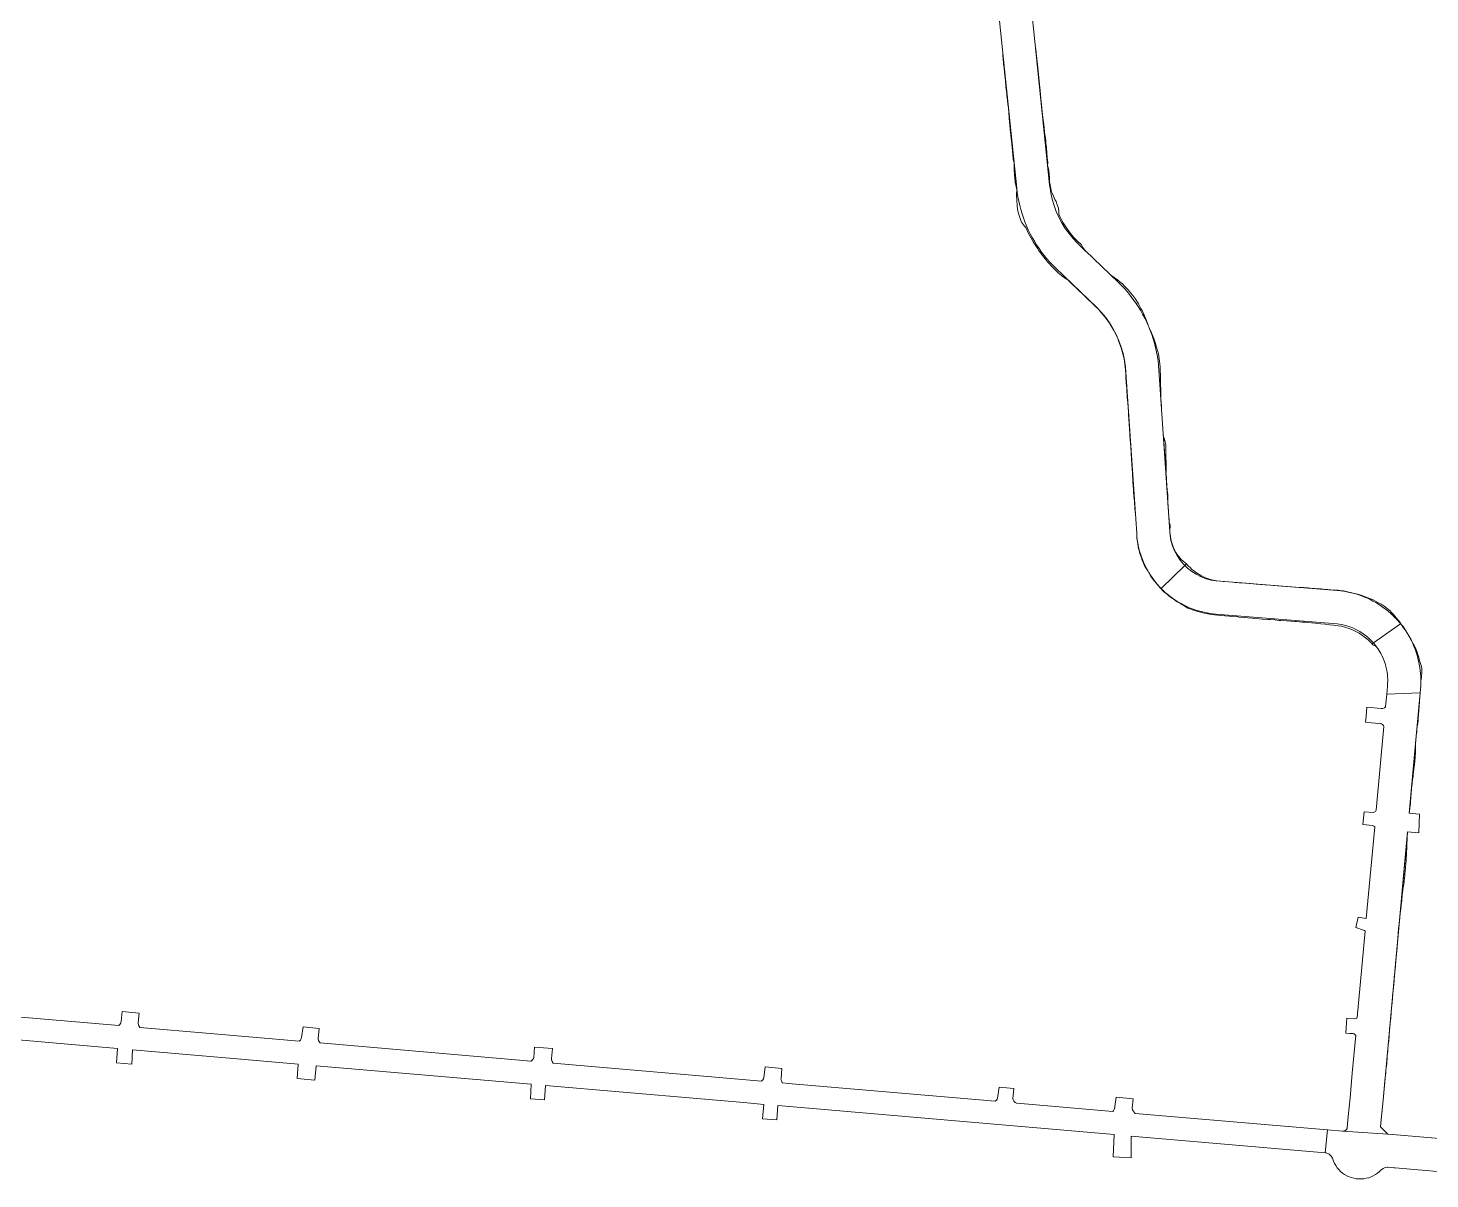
# Model space of a CAD drawing. Header units: inches. Extents: x 704148 to 723432, y 7075344 to 7101810.
# Drawn here: x 709083 to 710059, y 7085213 to 7086014 of the extents above; entities that cross this region are included whole.
import ezdxf

# ---------------------------------------------------------------- set-up
doc = ezdxf.new("R2010")
doc.units = ezdxf.units.IN
doc.header["$MEASUREMENT"] = 0
doc.layers.add('gisdb.gisadmin', color=7, linetype='Continuous', lineweight=9, true_color=0xccf5fc)

msp = doc.modelspace()

# ---------------------------------------------------------------- linework, layer by layer
at = {"layer": 'gisdb.gisadmin'}
for points in [[(709779.5691, 7086043.4995), (709793.8829, 7085904.9644), (709794.1504, 7085902.7402), (709794.6632, 7085899.4187), (709795.6419, 7085895.0452), (709796.9112, 7085890.7471), (709798.4652, 7085886.5435), (709800.297, 7085882.4534), (709802.3985, 7085878.495), (709804.7602, 7085874.6862), (709807.3715, 7085871.0439), (709810.2207, 7085867.5846), (709813.0387, 7085864.5956), (709841.4906, 7085837.3026), (709843.7135, 7085835.0973), (709845.861, 7085832.8184), (709847.9307, 7085830.4687), (709849.9201, 7085828.0506), (709851.8272, 7085825.567), (709853.6496, 7085823.0207), (709855.3853, 7085820.4145), (709857.0325, 7085817.7515), (709858.5891, 7085815.0345), (709860.0535, 7085812.2668), (709861.424, 7085809.4513), (709862.6383, 7085806.7279), (709862.8137, 7085806.3094), (709863.8772, 7085803.6902), (709864.9572, 7085800.751), (709865.9376, 7085797.7772), (709866.8175, 7085794.7721), (709867.5959, 7085791.7391), (709868.2718, 7085788.6816), (709868.8445, 7085785.6031), (709869.3134, 7085782.5072), (709869.6778, 7085779.3972), (709869.9375, 7085776.2767), (709877.4097, 7085663.5896), (709877.6178, 7085661.0927), (709878.3092, 7085657.3978), (709879.3724, 7085653.7923), (709880.7966, 7085650.3135), (709882.5669, 7085646.9975), (709884.665, 7085643.8785), (709887.0692, 7085640.9889), (709887.9587, 7085640.1176), (709871.5026, 7085624.0521), (709870.1913, 7085625.4268), (709868.8391, 7085626.9441), (709867.5392, 7085628.5065), (709866.293, 7085630.1121), (709865.102, 7085631.7591), (709863.9676, 7085633.4454), (709862.891, 7085635.1694), (709861.8736, 7085636.9288), (709860.9164, 7085638.7217), (709860.0206, 7085640.5461), (709859.1872, 7085642.3999), (709858.4172, 7085644.2808), (709857.7114, 7085646.1868), (709857.0707, 7085648.1156), (709856.4958, 7085650.065), (709855.9874, 7085652.0329), (709855.546, 7085654.0168), (709855.1722, 7085656.0146), (709854.8664, 7085658.0239), (709854.6289, 7085660.0424), (709854.46, 7085662.0675), (709854.4601, 7085662.0679), (709854.4452, 7085662.292), (709846.9879, 7085774.7549), (709846.6946, 7085778.28), (709845.9883, 7085782.9435), (709844.9702, 7085787.5491), (709843.6447, 7085792.0758), (709842.018, 7085796.5032), (709840.0974, 7085800.8112), (709837.8915, 7085804.9804), (709835.4103, 7085808.9918), (709832.6652, 7085812.8274), (709829.6684, 7085816.4698), (709828.6116, 7085817.5913), (709828.4254, 7085817.7997), (709828.2279, 7085817.9985), (709826.7033, 7085819.6163), (709798.1948, 7085846.9635), (709796.0575, 7085849.0835), (709793.9925, 7085851.2739), (709792.0019, 7085853.5322), (709790.0881, 7085855.8559), (709788.2531, 7085858.2423), (709786.4991, 7085860.6889), (709784.828, 7085863.1928), (709783.2416, 7085865.7512), (709781.7418, 7085868.3613), (709780.3302, 7085871.0202), (709779.0084, 7085873.7248), (709777.778, 7085876.4722), (709776.6402, 7085879.2593), (709775.5963, 7085882.0828), (709774.6476, 7085884.9398), (709773.795, 7085887.8269), (709773.0396, 7085890.7409), (709772.3822, 7085893.6786), (709771.8235, 7085896.6366), (709771.3641, 7085899.6117), (709771.0047, 7085902.6005), (709756.3952, 7086043.9978)], [(709017.9031, 7085330.9717), (709146.1168, 7085319.9023), (709146.8683, 7085320.6273), (709147.5317, 7085321.8479), (709147.7125, 7085322.6599), (709148.5357, 7085329.7885), (709160.4613, 7085328.6449), (709159.6832, 7085321.8545), (709159.6585, 7085321.2948), (709160.0494, 7085319.6716), (709160.7632, 7085318.6378), (709209.8414, 7085314.4006), (709239.4159, 7085311.8473), (709271.7845, 7085309.0527), (709272.5766, 7085309.8297), (709273.3707, 7085311.7346), (709274.3458, 7085318.9649), (709285.5999, 7085317.8471), (709284.854, 7085310.7598), (709285.0226, 7085309.5532), (709285.7521, 7085308.29), (709286.2976, 7085307.7997), (709432.9795, 7085295.1358), (709433.0864, 7085295.1904), (709434.1083, 7085296.0131), (709434.6707, 7085296.9299), (709434.8536, 7085297.5005), (709435.5399, 7085304.9552), (709447.8515, 7085303.8783), (709447.2151, 7085296.9394), (709447.2418, 7085295.9862), (709447.6048, 7085294.8172), (709448.3044, 7085293.8127), (709593.4133, 7085281.2847), (709594.2084, 7085282.0656), (709594.7038, 7085282.9065), (709594.9251, 7085283.5684), (709595.948, 7085291.1921), (709595.9459, 7085291.2477), (709607.4937, 7085290.1233), (709606.9469, 7085283.0933), (709606.9426, 7085282.5341), (709606.9906, 7085282.1172), (709607.2697, 7085281.1809), (709607.8549, 7085280.2309), (709608.0408, 7085280.0218), (709611.8963, 7085279.6889), (709756.0752, 7085267.2412), (709756.8611, 7085268.01), (709757.2962, 7085268.7117), (709757.578, 7085269.4878), (709758.6931, 7085277.1635), (709768.9792, 7085276.1668), (709768.3716, 7085268.9258), (709768.4754, 7085268.1495), (709768.9175, 7085267.2061), (709769.8767, 7085266.3307), (709770.8565, 7085265.9762), (709770.9079, 7085265.9606), (709771.1135, 7085265.9428), (709837.8976, 7085260.177), (709838.4017, 7085260.5915), (709839.0551, 7085261.9817), (709840.0958, 7085270.1271), (709852.0356, 7085268.9225), (709851.3515, 7085262.3722), (709851.5746, 7085261.2188), (709851.8866, 7085260.4992), (709852.5762, 7085259.5481), (709852.8583, 7085259.2751), (709853.4454, 7085258.8346), (709987.245, 7085247.2974), (709985.5875, 7085231.3666), (709934.3658, 7085235.7888), (709904.5983, 7085238.3588), (709850.6868, 7085243.0133), (709850.5532, 7085227.8831), (709838.1375, 7085228.4809), (709838.8013, 7085244.0394), (709604.7569, 7085264.2458), (709603.9308, 7085254.2867), (709593.991, 7085255.1077), (709594.1174, 7085255.1317), (709594.9998, 7085265.0882), (709581.0854, 7085266.2895), (709551.1552, 7085268.8735), (709443.1429, 7085278.1366), (709442.4438, 7085268.2531), (709432.5877, 7085269.0315), (709433.1762, 7085279.0593), (709283.4351, 7085291.9873), (709282.5513, 7085281.9989), (709270.2971, 7085283.0651), (709271.0629, 7085293.0555), (709233.9862, 7085296.2565), (709155.7778, 7085303.0087), (709155.1776, 7085293.0753), (709144.5562, 7085293.9449), (709145.324, 7085303.9494), (708996.6044, 7085316.8476)], [(710109.1179, 7085214.4688), (710034.2304, 7085220.858), (710033.3735, 7085220.9311), (710029.2476, 7085221.2831), (710028.668, 7085221.2757), (710027.5218, 7085221.1101), (710026.9638, 7085220.953), (710026.4217, 7085220.7478), (710025.8995, 7085220.4962), (710024.9307, 7085219.8616), (710024.3894, 7085219.3855), (710023.3653, 7085218.3814), (710022.0263, 7085217.2626), (710020.595, 7085216.2649), (710019.0822, 7085215.3957), (710017.4993, 7085214.6616), (710015.8585, 7085214.0683), (710014.1723, 7085213.6202), (710012.4534, 7085213.3209), (710010.7149, 7085213.1724), (710008.9701, 7085213.1761), (710007.2323, 7085213.3318), (710005.5147, 7085213.6384), (710003.8303, 7085214.0935), (710002.192, 7085214.6937), (710000.6123, 7085215.4343), (709999.1031, 7085216.3099), (709997.6759, 7085217.3137), (709996.3417, 7085218.438), (709995.1106, 7085219.6743), (709993.9918, 7085221.0132), (709992.9941, 7085222.4445), (709992.1249, 7085223.9574), (709991.3908, 7085225.5402), (709990.6195, 7085227.6733), (709989.8392, 7085229.0314), (709989.1342, 7085229.804), (709988.3058, 7085230.4424), (709987.3791, 7085230.9272), (709986.3823, 7085231.2438), (709985.5875, 7085231.3666), (709987.245, 7085247.2974), (709997.7535, 7085246.3757), (709997.962, 7085246.365), (710029.1894, 7085244.3716), (710035.3286, 7085243.8478), (710111.0731, 7085237.3856)]]:
    msp.add_lwpolyline(points, dxfattribs=at)
for points in [[(709798.1948, 7085846.9635), (709826.7033, 7085819.6163), (709828.2279, 7085817.9985), (709825.5544, 7085820.6897), (709823.8511, 7085822.3084), (709820.2254, 7085825.7514), (709817.3236, 7085828.5046), (709813.6949, 7085831.9446), (709809.3391, 7085836.0711), (709806.4962, 7085838.8857), (709805.6513, 7085839.4495), (709802.3646, 7085841.8015), (709800.7235, 7085842.9797), (709799.9712, 7085843.64), (709797.409, 7085846.1444), (709796.2644, 7085847.2806), (709792.3923, 7085851.4454), (709790.9182, 7085853.1771), (709789.4881, 7085854.9447), (709788.103, 7085856.7472), (709786.1482, 7085859.5396), (709785.5894, 7085860.5333), (709782.4477, 7085865.2582), (709781.8797, 7085866.2412), (709779.2269, 7085871.2573), (709778.2547, 7085873.3078), (709777.2905, 7085875.3623), (709776.4827, 7085876.2524), (709775.7774, 7085877.1952), (709774.2491, 7085879.0601), (709773.8549, 7085880.1431), (709773.1074, 7085882.3231), (709771.7841, 7085886.7364), (709771.3419, 7085890.1836), (709771.2225, 7085891.332), (709771.0255, 7085893.627), (709770.9478, 7085894.7732), (709770.8336, 7085897.0622), (709770.7971, 7085898.2048), (709770.7935, 7085899.3485), (709770.9824, 7085900.5127), (709771.0643, 7085901.6563), (709770.7728, 7085902.7365), (709770.2736, 7085904.6956), (709770.0688, 7085905.6798), (709769.9598, 7085906.6738), (709769.8508, 7085907.6679), (709769.6328, 7085909.656), (709769.4148, 7085911.6441), (709769.3505, 7085912.6428), (709769.2604, 7085914.6441), (709769.2444, 7085915.6478), (709769.2044, 7085917.6543), (709769.1647, 7085919.6609), (709769.0939, 7085920.6589), (709768.7992, 7085921.6338), (709768.5098, 7085922.6092), (709768.4148, 7085923.6047), (709768.2245, 7085925.5957), (709767.9379, 7085928.582), (709767.457, 7085933.559), (709767.0695, 7085937.5402), (709766.8748, 7085939.5307), (709766.4612, 7085943.5093), (709766.317, 7085944.4997), (709766.1017, 7085946.4881), (709765.6937, 7085951.4726), (709765.3853, 7085955.462), (709765.1752, 7085958.4563), (709764.8709, 7085961.4408), (709764.6263, 7085963.4262), (709764.1153, 7085967.3947), (709763.9822, 7085968.3863), (709763.4703, 7085973.36), (709763.0592, 7085977.3388), (709762.4425, 7085983.307), (709762.1342, 7085986.2911), (709761.8259, 7085989.2753), (709761.7231, 7085990.27), (709761.5175, 7085992.2594), (709761.4011, 7085995.2633), (709761.3134, 7085996.2596), (709761.3186, 7085996.3471), (709771.0047, 7085902.6005), (709771.3641, 7085899.6117), (709771.8235, 7085896.6366), (709772.3822, 7085893.6786), (709773.0396, 7085890.7409), (709773.795, 7085887.8269), (709774.6476, 7085884.9398), (709775.5963, 7085882.0828), (709776.6402, 7085879.2593), (709777.778, 7085876.4722), (709779.0084, 7085873.7248), (709780.3302, 7085871.0202), (709781.7418, 7085868.3613), (709783.2416, 7085865.7512), (709784.828, 7085863.1928), (709786.4991, 7085860.6889), (709788.2531, 7085858.2423), (709790.0881, 7085855.8559), (709792.0019, 7085853.5322), (709793.9925, 7085851.2739), (709796.0575, 7085849.0835)], [(709817.0236, 7085861.4166), (709818.1811, 7085859.7341), (709818.9121, 7085858.9615), (709813.0387, 7085864.5956), (709810.2207, 7085867.5846), (709807.3715, 7085871.0439), (709804.7602, 7085874.6862), (709802.3985, 7085878.495), (709800.297, 7085882.4534), (709798.4652, 7085886.5435), (709796.9112, 7085890.7471), (709795.6419, 7085895.0452), (709794.6632, 7085899.4187), (709794.1504, 7085902.7402), (709793.8829, 7085904.9644), (709784.0025, 7086000.6145), (709784.4101, 7085997.6407), (709784.5128, 7085996.6459), (709785.335, 7085988.6883), (709785.5406, 7085986.6989), (709786.774, 7085974.7625), (709787.1869, 7085970.7838), (709787.811, 7085964.8164), (709788.2302, 7085960.8384), (709788.7577, 7085955.8663), (709789.1825, 7085951.8889), (709789.7169, 7085946.9175), (709790.3642, 7085941.9577), (709790.6277, 7085939.9743), (709790.7464, 7085938.9812), (709791.1034, 7085936.0022), (709791.3006, 7085934.0119), (709791.5702, 7085931.0238), (709791.8936, 7085927.0359), (709792.2255, 7085924.0542), (709792.4475, 7085922.0665), (709792.5588, 7085921.0727), (709792.5687, 7085920.0684), (709792.4431, 7085919.0501), (709792.646, 7085918.0657), (709793.0991, 7085916.1019), (709793.3045, 7085915.1178), (709793.6319, 7085912.1356), (709793.7303, 7085910.1352), (709793.7645, 7085909.1334), (709793.7022, 7085907.1163), (709793.9144, 7085906.1329), (709794.2163, 7085905.1588), (709794.5599, 7085903.4985), (709794.6786, 7085902.6771), (709794.9466, 7085901.0394), (709795.2427, 7085900.2495), (709795.8791, 7085898.6901), (709796.549, 7085897.1544), (709797.5739, 7085894.8857), (709797.9345, 7085894.142), (709798.3043, 7085893.4049), (709798.5761, 7085892.6412), (709798.8299, 7085891.8724), (709799.9398, 7085888.8321), (709800.163, 7085886.2913), (709800.24, 7085885.4316), (709800.3282, 7085884.5694), (709800.8909, 7085883.0089), (709801.6469, 7085881.5382), (709802.4391, 7085880.0873), (709803.2672, 7085878.657), (709804.1305, 7085877.2483), (709805.9607, 7085874.499), (709808.4362, 7085871.1988), (709810.5608, 7085868.6755), (709812.8075, 7085866.2631), (709815.9537, 7085863.1903)], [(709861.1907, 7085810.564), (709862.4084, 7085807.2765), (709862.6383, 7085806.7279), (709861.424, 7085809.4513), (709860.0535, 7085812.2668), (709858.5891, 7085815.0345), (709857.0325, 7085817.7515), (709855.3853, 7085820.4145), (709853.6496, 7085823.0207), (709851.8272, 7085825.567), (709849.9201, 7085828.0506), (709847.9307, 7085830.4687), (709845.861, 7085832.8184), (709843.7135, 7085835.0973), (709841.4906, 7085837.3026), (709835.4135, 7085843.1322), (709835.4908, 7085843.1096), (709836.2297, 7085842.4354), (709838.6512, 7085840.626), (709841.0611, 7085838.8045), (709842.765, 7085837.5256), (709844.636, 7085836.0632), (709846.2961, 7085834.3832), (709848.6704, 7085831.7533), (709850.2063, 7085829.9578), (709851.6787, 7085828.1097), (709853.8126, 7085825.2794), (709855.0373, 7085823.2544), (709855.6067, 7085822.2165), (709857.2297, 7085819.0664), (709858.4001, 7085817.0305), (709859.4309, 7085814.9187), (709860.3392, 7085812.75)], [(709846.6946, 7085778.28), (709846.9879, 7085774.7549), (709853.4769, 7085676.8936), (709853.4321, 7085677.5158), (709853.3002, 7085679.5114), (709853.1617, 7085681.5067), (709853.0364, 7085683.5027), (709852.688, 7085686.4862), (709852.5033, 7085688.4784), (709852.3069, 7085691.4719), (709852.1761, 7085693.4677), (709852.0452, 7085695.4634), (709851.8488, 7085698.4569), (709851.7834, 7085699.4548), (709851.7179, 7085700.4526), (709851.5871, 7085702.4484), (709851.4562, 7085704.4441), (709851.2598, 7085707.4376), (709851.0635, 7085710.4312), (709850.9981, 7085711.4291), (709850.8672, 7085713.4248), (709850.54, 7085718.4141), (709850.2782, 7085722.4055), (709850.0819, 7085725.3991), (709849.951, 7085727.3948), (709849.6892, 7085731.3862), (709849.4274, 7085735.3776), (709849.2311, 7085738.3712), (709848.9693, 7085742.3626), (709848.8384, 7085744.3583), (709848.6421, 7085747.3519), (709848.4458, 7085750.3455), (709848.2494, 7085753.339), (709847.8813, 7085757.3234), (709847.8145, 7085758.3212), (709847.6138, 7085761.3145), (709847.4824, 7085763.3101), (709847.2231, 7085767.3017), (709846.9902, 7085771.2951), (709846.8738, 7085773.2917), (709846.6978, 7085776.091), (709846.4473, 7085778.7011), (709845.9599, 7085782.1642), (709845.6386, 7085783.8834), (709845.2745, 7085785.5942), (709844.8677, 7085787.2954), (709843.6663, 7085791.4995), (709841.8857, 7085796.4352), (709841.2115, 7085798.0496), (709839.7445, 7085801.2265), (709838.5423, 7085803.5598), (709835.8824, 7085808.0863), (709833.9257, 7085810.9901), (709832.3651, 7085813.1031), (709829.593, 7085816.493), (709828.6116, 7085817.5913), (709829.6684, 7085816.4698), (709832.6652, 7085812.8274), (709835.4103, 7085808.9918), (709837.8915, 7085804.9804), (709840.0974, 7085800.8112), (709842.018, 7085796.5032), (709843.6447, 7085792.0758), (709844.9702, 7085787.5491), (709845.9883, 7085782.9435)], [(709871.6626, 7085750.8828), (709871.7733, 7085748.8857), (709871.7576, 7085748.829), (709869.9375, 7085776.2767), (709869.6778, 7085779.3972), (709869.3134, 7085782.5072), (709868.8445, 7085785.6031), (709868.2718, 7085788.6816), (709867.5959, 7085791.7391), (709866.8175, 7085794.7721), (709865.9376, 7085797.7772), (709864.9572, 7085800.751), (709863.8772, 7085803.6902), (709862.8137, 7085806.3094), (709863.3079, 7085805.1298), (709864.7261, 7085801.9312), (709865.6183, 7085799.771), (709866.0445, 7085798.6816), (709867.2429, 7085795.3779), (709868.3193, 7085792.0246), (709868.9685, 7085789.7639), (709869.5243, 7085787.4773), (709870.1359, 7085784.0017), (709870.5541, 7085780.4976), (709870.6984, 7085778.1494), (709870.7706, 7085776.3319), (709870.9057, 7085771.8787), (709870.9664, 7085769.8783), (709871.027, 7085767.8779), (709871.118, 7085764.8774), (709871.1484, 7085763.8772), (709871.2697, 7085759.8765), (709871.2613, 7085756.8693), (709871.3282, 7085755.8716)], [(709887.8567, 7085642.1163), (709889.0666, 7085641.1992), (709887.9587, 7085640.1176), (709887.0692, 7085640.9889), (709884.665, 7085643.8785), (709882.5669, 7085646.9975), (709880.7966, 7085650.3135), (709879.3724, 7085653.7923), (709878.3092, 7085657.3978), (709877.6178, 7085661.0927), (709877.4097, 7085663.5896), (709873.0088, 7085729.9594), (709872.9315, 7085731.1247), (709873.1835, 7085729.9375), (709873.6849, 7085727.9663), (709873.967, 7085726.9828), (709874.2464, 7085725.9992), (709874.4905, 7085725.0132), (709874.6945, 7085724.0245), (709874.774, 7085723.0276), (709874.6287, 7085721.0136), (709874.6282, 7085720.0113), (709874.6939, 7085719.0135), (709874.7564, 7085718.0154), (709874.7747, 7085716.0123), (709874.7839, 7085715.0107), (709874.7931, 7085714.0091), (709874.8687, 7085713.0119), (709874.9588, 7085711.0135), (709874.9916, 7085710.0135), (709874.9934, 7085709.0114), (709875.0155, 7085707.0085), (709874.937, 7085706.0011), (709874.8413, 7085704.9925), (709874.7459, 7085703.984), (709874.9391, 7085702.9946), (709875.0918, 7085702.0025), (709875.0778, 7085700.9994), (709875.0706, 7085698.9945), (709875.3782, 7085696.0083), (709875.4859, 7085695.0133), (709875.7012, 7085693.0232), (709875.9166, 7085691.0331), (709876.0858, 7085689.0399), (709875.9951, 7085687.0295), (709876.0769, 7085685.0305), (709876.2106, 7085683.035), (709876.3444, 7085681.0395), (709876.545, 7085678.0462), (709876.6119, 7085677.0484), (709876.8126, 7085674.0551), (709876.9463, 7085672.0596), (709877.0801, 7085670.0641), (709877.406, 7085669.0835), (709877.7108, 7085668.1015), (709877.6759, 7085667.097), (709877.4145, 7085665.0753), (709877.5136, 7085663.5965), (709877.5412, 7085663.2164), (709877.8863, 7085660.294), (709878.2978, 7085658.1255), (709878.8386, 7085655.9858), (709879.5067, 7085653.8824), (709880.324, 7085651.8332), (709880.9626, 7085650.5091), (709881.6736, 7085649.2242), (709882.4545, 7085647.9827), (709883.3023, 7085646.7892), (709884.6927, 7085645.0975), (709885.1861, 7085644.5619), (709886.7497, 7085643.0464)], [(709870.1913, 7085625.4268), (709871.5026, 7085624.0521), (709871.409, 7085623.9607), (709870.6308, 7085624.877), (709869.8164, 7085625.7571), (709868.9621, 7085626.603), (709868.1434, 7085627.4833), (709866.6067, 7085629.3324), (709865.1723, 7085631.2626), (709864.5056, 7085632.2634), (709863.8844, 7085633.2932), (709863.2856, 7085634.3351), (709862.1223, 7085636.4337), (709860.7782, 7085638.4367), (709860.1559, 7085639.4713), (709859.1919, 7085641.6792), (709858.2961, 7085643.913), (709857.4688, 7085646.1717), (709856.7214, 7085648.4578), (709856.3822, 7085649.6116), (709855.7733, 7085651.9383), (709855.5174, 7085653.1133), (709855.2007, 7085655.4988), (709855.0531, 7085656.6895), (709854.62, 7085659.0508), (709854.5067, 7085660.2457), (709854.4265, 7085661.443), (709854.46, 7085662.0675), (709854.6289, 7085660.0424), (709854.8664, 7085658.0239), (709855.1722, 7085656.0146), (709855.546, 7085654.0168), (709855.9874, 7085652.0329), (709856.4958, 7085650.065), (709857.0707, 7085648.1156), (709857.7114, 7085646.1868), (709858.4172, 7085644.2808), (709859.1872, 7085642.3999), (709860.0206, 7085640.5461), (709860.9164, 7085638.7217), (709861.8736, 7085636.9288), (709862.891, 7085635.1694), (709863.9676, 7085633.4454), (709865.102, 7085631.7591), (709866.293, 7085630.1121), (709867.5392, 7085628.5065), (709868.8391, 7085626.9441)], [(709889.7546, 7085638.3585), (709892.6935, 7085636.0147), (709895.8552, 7085633.9816), (709899.2072, 7085632.2804), (709902.7148, 7085630.9286), (709906.3415, 7085629.9403), (709909.8023, 7085629.3666), (709994.0409, 7085622.6617), (709996.201, 7085622.4523), (709998.3527, 7085622.1687), (710000.4934, 7085621.8114), (710002.6205, 7085621.3806), (710004.7315, 7085620.8769), (710006.824, 7085620.301), (710008.8954, 7085619.6534), (710010.9433, 7085618.935), (710012.9653, 7085618.1465), (710014.959, 7085617.289), (710016.922, 7085616.3635), (710018.852, 7085615.3709), (710020.7468, 7085614.3126), (710022.604, 7085613.1898), (710024.4216, 7085612.0038), (710026.1972, 7085610.7559), (710027.9289, 7085609.4478), (710029.6146, 7085608.0808), (710031.2523, 7085606.6567), (710032.8401, 7085605.1771), (710034.376, 7085603.6438), (710035.8583, 7085602.0586), (710037.2852, 7085600.4233), (710038.0707, 7085599.4581), (710019.159, 7085586.2191), (710018.3372, 7085587.1608), (710016.3845, 7085589.1103), (710014.3024, 7085590.9208), (710012.1007, 7085592.584), (710009.79, 7085594.0919), (710007.381, 7085595.4374), (710004.8853, 7085596.6141), (710002.3146, 7085597.6165), (709999.681, 7085598.4399), (709996.9971, 7085599.0802), (709993.8669, 7085599.6028), (709909.4761, 7085606.3199), (709907.4531, 7085606.5155), (709905.4379, 7085606.7796), (709903.4328, 7085607.112), (709901.4401, 7085607.5121), (709899.4622, 7085607.9797), (709897.5012, 7085608.5141), (709895.5596, 7085609.1147), (709893.6394, 7085609.7808), (709891.7429, 7085610.5117), (709889.8723, 7085611.3065), (709888.0297, 7085612.1643), (709886.2174, 7085613.0842), (709884.4372, 7085614.065), (709882.6914, 7085615.1056), (709880.9818, 7085616.2048), (709879.3106, 7085617.3614), (709877.6795, 7085618.5741), (709876.0906, 7085619.8414), (709874.5455, 7085621.1618), (709873.0461, 7085622.5339), (709871.5941, 7085623.9561), (709871.5026, 7085624.0521), (709887.9587, 7085640.1176)], [(710038.2762, 7085599.6019), (710038.0707, 7085599.4581), (710037.2852, 7085600.4233), (710035.8583, 7085602.0586), (710034.376, 7085603.6438), (710032.8401, 7085605.1771), (710031.2523, 7085606.6567), (710029.6146, 7085608.0808), (710027.9289, 7085609.4478), (710026.1972, 7085610.7559), (710024.4216, 7085612.0038), (710022.604, 7085613.1898), (710020.7468, 7085614.3126), (710018.852, 7085615.3709), (710016.922, 7085616.3635), (710014.959, 7085617.289), (710012.9653, 7085618.1465), (710010.9433, 7085618.935), (710008.8954, 7085619.6534), (710006.824, 7085620.301), (710004.7315, 7085620.8769), (710002.6205, 7085621.3806), (710000.4934, 7085621.8114), (709998.3527, 7085622.1687), (709996.201, 7085622.4523), (709994.0409, 7085622.6617), (709909.8023, 7085629.3666), (709906.3415, 7085629.9403), (709902.7148, 7085630.9286), (709899.2072, 7085632.2804), (709895.8552, 7085633.9816), (709892.6935, 7085636.0147), (709889.7546, 7085638.3585), (709887.9587, 7085640.1176), (709889.0666, 7085641.1992), (709890.0133, 7085640.1418), (709892.0386, 7085638.1373), (709892.5714, 7085637.6605), (709894.2302, 7085636.2918), (709895.9755, 7085635.0204), (709897.1843, 7085634.2296), (709897.8016, 7085633.8518), (709899.7035, 7085632.7938), (709901.0122, 7085632.1573), (709902.3506, 7085631.5782), (709903.7159, 7085631.0577), (709905.8082, 7085630.3899), (709907.9452, 7085629.8609), (709910.1169, 7085629.4736), (709912.6717, 7085629.1879), (709914.6627, 7085628.9952), (709918.6507, 7085628.6858), (709921.6424, 7085628.4624), (709922.6395, 7085628.386), (709925.6306, 7085628.1551), (709927.6246, 7085627.9997), (709930.613, 7085627.7351), (709933.6018, 7085627.4751), (709935.5972, 7085627.3379), (709937.5917, 7085627.1895), (709940.5835, 7085626.967), (709943.5753, 7085626.7445), (709947.5626, 7085626.4262), (709949.556, 7085626.2642), (709952.5445, 7085626.0001), (709955.5329, 7085625.736), (709958.5237, 7085625.5005), (709961.5157, 7085625.2805), (709964.5092, 7085625.0808), (709967.5033, 7085624.8874), (709970.4973, 7085624.6919), (709972.4913, 7085624.538), (709973.4884, 7085624.4611), (709975.4825, 7085624.3071), (709978.4736, 7085624.0763), (709982.4617, 7085623.7684), (709984.4558, 7085623.6145), (709987.4474, 7085623.3894), (709989.441, 7085623.2297), (709992.4321, 7085622.9988), (709994.5241, 7085622.8354), (709997.0426, 7085622.5701), (709998.2975, 7085622.3998), (710002.0148, 7085621.6264), (710003.2399, 7085621.3128), (710008.1378, 7085620.0578), (710010.5785, 7085619.3694), (710012.9966, 7085618.5869), (710015.3786, 7085617.689), (710018.8862, 7085616.1587), (710022.3065, 7085614.4185), (710024.5318, 7085613.1439), (710026.6823, 7085611.7426), (710029.7248, 7085609.3832), (710030.701, 7085608.5501), (710031.5749, 7085607.6019), (710033.26, 7085605.6611), (710034.9471, 7085603.7476), (710036.5982, 7085601.8134), (710037.5323, 7085600.6316)], [(710019.159, 7085586.2191), (710018.2043, 7085585.5508), (710016.5978, 7085587.246), (710015.4717, 7085588.3209), (710013.7047, 7085589.8465), (710011.8499, 7085591.263), (710009.252, 7085592.9733), (710007.9042, 7085593.7489), (710005.1217, 7085595.1352), (710002.24, 7085596.2984), (710000.0297, 7085597.0394), (709997.0159, 7085597.8015), (709994.7162, 7085598.1829), (709991.4881, 7085598.5353), (709988.5041, 7085598.8558), (709985.5194, 7085599.1673), (709982.5347, 7085599.4789), (709978.5551, 7085599.8943), (709973.5806, 7085600.4136), (709971.5907, 7085600.619), (709969.5963, 7085600.7687), (709967.5994, 7085600.8875), (709965.6037, 7085601.0211), (709964.606, 7085601.0898), (709961.6129, 7085601.2958), (709958.6198, 7085601.5018), (709954.6305, 7085601.795), (709953.635, 7085601.8917), (709950.6487, 7085602.1819), (709947.6608, 7085602.4532), (709945.6646, 7085602.5806), (709941.6741, 7085602.8594), (709939.6815, 7085603.0317), (709936.6926, 7085603.29), (709934.7, 7085603.4623), (709931.711, 7085603.7207), (709929.7184, 7085603.8929), (709925.7348, 7085604.2578), (709924.7389, 7085604.349), (709920.7548, 7085604.7073), (709918.7623, 7085604.8817), (709915.7753, 7085605.1643), (709913.7834, 7085605.3449), (709910.7945, 7085605.604), (709908.6704, 7085605.7876), (709906.2675, 7085606.0717), (709905.072, 7085606.2558), (709902.6989, 7085606.7211), (709900.3475, 7085607.277), (709898.0109, 7085607.8856), (709895.6762, 7085608.5109), (709893.3636, 7085609.2245), (709892.2165, 7085609.6141), (709889.9553, 7085610.4877), (709888.9071, 7085611.1094), (709887.8722, 7085611.7471), (709886.86, 7085612.4185), (709885.8113, 7085613.0102), (709884.8351, 7085613.7287), (709882.6723, 7085614.792), (709881.6714, 7085615.4606), (709880.6847, 7085616.1487), (709879.7124, 7085616.8561), (709878.755, 7085617.5823), (709876.8863, 7085619.0904), (709875.9322, 7085619.819), (709874.9668, 7085620.5375), (709873.0788, 7085622.0368), (709872.2325, 7085622.8946), (709871.4966, 7085623.8599), (709871.409, 7085623.9607), (709871.5026, 7085624.0521), (709871.5941, 7085623.9561), (709873.0461, 7085622.5339), (709874.5455, 7085621.1618), (709876.0906, 7085619.8414), (709877.6795, 7085618.5741), (709879.3106, 7085617.3614), (709880.9818, 7085616.2048), (709882.6914, 7085615.1056), (709884.4372, 7085614.065), (709886.2174, 7085613.0842), (709888.0297, 7085612.1643), (709889.8723, 7085611.3065), (709891.7429, 7085610.5117), (709893.6394, 7085609.7808), (709895.5596, 7085609.1147), (709897.5012, 7085608.5141), (709899.4622, 7085607.9797), (709901.4401, 7085607.5121), (709903.4328, 7085607.112), (709905.4379, 7085606.7796), (709907.4531, 7085606.5155), (709909.4761, 7085606.3199), (709993.8669, 7085599.6028), (709996.9971, 7085599.0802), (709999.681, 7085598.4399), (710002.3146, 7085597.6165), (710004.8853, 7085596.6141), (710007.381, 7085595.4374), (710009.79, 7085594.0919), (710012.1007, 7085592.584), (710014.3024, 7085590.9208), (710016.3845, 7085589.1103), (710018.3372, 7085587.1608)], [(710051.6499, 7085551.575), (710028.4548, 7085550.4793), (710028.969, 7085556.1239), (710029.0704, 7085557.4989), (710029.1312, 7085560.2555), (710029.0024, 7085563.0105), (710029.0004, 7085563.031), (710028.867, 7085564.3832), (710028.6845, 7085565.7499), (710028.455, 7085567.1103), (710027.8566, 7085569.8024), (710027.4883, 7085571.1316), (710026.6158, 7085573.7478), (710026.1124, 7085575.0322), (710024.9751, 7085577.5444), (710024.3423, 7085578.7698), (710023.6674, 7085579.9733), (710022.9522, 7085581.1518), (710022.1964, 7085582.3058), (710021.8183, 7085582.883), (710020.1514, 7085585.0818), (710019.159, 7085586.2191), (710038.0707, 7085599.4581), (710038.655, 7085598.74), (710039.9661, 7085597.0105), (710041.217, 7085595.237), (710042.4061, 7085593.4214), (710043.5321, 7085591.5661), (710044.5937, 7085589.6732), (710045.5895, 7085587.7448), (710046.5184, 7085585.7834), (710047.3793, 7085583.7912), (710048.1712, 7085581.7705), (710048.8931, 7085579.7238), (710049.5442, 7085577.6535), (710050.1237, 7085575.562), (710050.631, 7085573.4519), (710051.0654, 7085571.3255), (710051.4264, 7085569.1855), (710051.7136, 7085567.0343), (710051.9267, 7085564.8745), (710052.0654, 7085562.7086), (710052.1295, 7085560.5393), (710052.1189, 7085558.3691), (710052.0338, 7085556.2004), (710051.8741, 7085554.036)], [(710048.6591, 7085518.7377), (710051.8741, 7085554.036), (710052.0338, 7085556.2004), (710052.1189, 7085558.3691), (710052.1295, 7085560.5393), (710052.0654, 7085562.7086), (710051.9267, 7085564.8745), (710051.7136, 7085567.0343), (710051.4264, 7085569.1855), (710051.0654, 7085571.3255), (710050.631, 7085573.4519), (710050.1237, 7085575.562), (710049.5442, 7085577.6535), (710048.8931, 7085579.7238), (710048.1712, 7085581.7705), (710047.3793, 7085583.7912), (710046.5184, 7085585.7834), (710045.5895, 7085587.7448), (710044.5937, 7085589.6732), (710043.5321, 7085591.5661), (710042.4061, 7085593.4214), (710041.217, 7085595.237), (710039.9661, 7085597.0105), (710038.655, 7085598.74), (710038.0707, 7085599.4581), (710038.2762, 7085599.6019), (710039.0338, 7085598.5864), (710039.7689, 7085597.5553), (710040.4808, 7085596.5091), (710041.1694, 7085595.4482), (710041.8344, 7085594.3733), (710043.1794, 7085592.236), (710043.8524, 7085591.1664), (710044.492, 7085590.0761), (710045.107, 7085588.9713), (710045.6873, 7085587.8477), (710046.8995, 7085585.6198), (710047.481, 7085584.4895), (710048.0415, 7085583.3467), (710048.5806, 7085582.1918), (710049.0982, 7085581.0251), (710049.5314, 7085579.8263), (710050.3189, 7085577.4006), (710050.6762, 7085576.1759), (710051.3272, 7085573.7076), (710051.736, 7085572.4879), (710052.1205, 7085571.2574), (710052.7486, 7085568.7563), (710052.889, 7085567.4771), (710052.9378, 7085566.1892), (710052.8395, 7085564.8927), (710052.6763, 7085563.6004), (710052.5107, 7085562.3176), (710052.1749, 7085559.7771), (710052.2208, 7085558.5132), (710052.0682, 7085555.9906), (710051.9542, 7085554.7328), (710051.88, 7085554.0355), (710051.6907, 7085551.5981), (710051.617, 7085550.6006), (710051.5431, 7085549.6032), (710051.3948, 7085547.6084), (710051.3203, 7085546.6111), (710051.1708, 7085544.6164), (710050.9756, 7085542.6259), (710050.8928, 7085541.6293), (710050.7265, 7085539.6362), (710050.6431, 7085538.6397), (710050.4753, 7085536.6467), (710050.4174, 7085535.6478), (710050.3599, 7085534.6489), (710050.3022, 7085533.65), (710050.1791, 7085531.6529), (710050.0231, 7085530.663), (710049.554, 7085527.6933), (710049.3972, 7085526.7035), (710049.3235, 7085524.7019), (710049.0966, 7085522.7143), (710048.9925, 7085521.7196), (710048.8721, 7085520.7265)], [(710020.1514, 7085585.0818), (710021.4015, 7085583.4329), (710018.717, 7085584.9646), (710018.2043, 7085585.5508), (710019.159, 7085586.2191)], [(710021.4015, 7085583.4329), (710021.8183, 7085582.883), (710022.1963, 7085582.3059)], [(710028.4548, 7085550.4793), (710051.6499, 7085551.575), (710044.0109, 7085467.7206), (710044.1422, 7085467.7098), (710050.9099, 7085467.1535), (710051.2356, 7085467.1267), (710050.7271, 7085453.9753), (710042.8283, 7085454.7389), (710025.8254, 7085268.094), (710025.8395, 7085268.0928), (710024.6016, 7085254.6595), (710024.1169, 7085249.3387), (710029.1894, 7085244.3716), (709997.962, 7085246.365), (709998.0664, 7085246.3651), (709998.1708, 7085246.3688), (709998.2749, 7085246.3762), (709998.3787, 7085246.3871), (709998.4821, 7085246.4017), (709998.5849, 7085246.4199), (709998.687, 7085246.4416), (709998.7883, 7085246.4669), (709998.8887, 7085246.4957), (709998.988, 7085246.5279), (709999.0886, 7085246.5665), (709999.1829, 7085246.6027), (709999.2783, 7085246.6451), (709999.5548, 7085246.7919), (709999.73, 7085246.9055), (709999.8968, 7085247.031), (710000.0546, 7085247.1677), (710000.2024, 7085247.3151), (710000.3396, 7085247.4724), (710000.4656, 7085247.6389), (710000.5797, 7085247.8138), (710000.7273, 7085248.0899), (710000.77, 7085248.1851), (710000.8085, 7085248.2821), (710000.8124, 7085248.2946), (710000.9992, 7085249.0924), (710001.6964, 7085256.7461), (710002.8656, 7085269.5806), (710004.4427, 7085286.8928), (710006.8348, 7085313.1515), (710006.7124, 7085313.332), (710006.2577, 7085313.8001), (710005.6973, 7085314.1346), (710005.2836, 7085314.2717), (710004.8901, 7085314.3324), (710002.7299, 7085314.4911), (710000.0463, 7085314.6882), (710000.3016, 7085318.5279), (710000.7382, 7085325.0923), (710005.9305, 7085324.7229), (710006.794, 7085324.8126), (710007.201, 7085324.9682), (710007.5748, 7085325.1922), (710007.9635, 7085325.5413), (710013.4375, 7085385.6307), (710013.049, 7085385.9808), (710012.3675, 7085386.3666), (710012.191, 7085386.4316), (710006.8102, 7085388.2239), (710008.5615, 7085395.2611), (710014.1609, 7085394.3493), (710020.0499, 7085458.2169), (710019.4459, 7085458.7165), (710018.98, 7085458.954), (710018.2219, 7085459.1503), (710012.0998, 7085459.7925), (710011.8596, 7085459.8177), (710012.7192, 7085468.7371), (710019.0035, 7085468.3008), (710019.5246, 7085468.3329), (710020.173, 7085468.5821), (710020.5814, 7085468.9073), (710021.0829, 7085469.8131), (710026.4213, 7085528.1567), (710026.1089, 7085528.6808), (710025.4823, 7085529.3458), (710024.705, 7085529.8259), (710024.4213, 7085529.9388), (710023.5717, 7085530.1205), (710017.6381, 7085530.6336), (710013.6008, 7085530.9827), (710014.0169, 7085535.2382), (710014.6286, 7085541.4943), (710024.4887, 7085540.476), (710025.7011, 7085540.563), (710026.8107, 7085541.0594), (710027.4939, 7085541.6661), (710027.6723, 7085541.89)], [(710044.0109, 7085467.7206), (710048.6591, 7085518.7377), (710048.5428, 7085516.7399), (710048.5208, 7085515.7378), (710048.4763, 7085513.7335), (710048.4539, 7085512.7314), (710048.409, 7085510.7273), (710048.3865, 7085509.7252), (710048.2642, 7085507.728), (710048.1828, 7085506.7313), (710048.1013, 7085505.7346), (710048.0199, 7085504.7379), (710047.9384, 7085503.7411), (710047.7671, 7085501.7485), (710047.4653, 7085499.7677), (710047.3528, 7085498.7738), (710047.2444, 7085497.7795), (710047.1244, 7085496.7863), (710047.0043, 7085495.7931), (710046.8842, 7085494.7999), (710046.7642, 7085493.8067), (710046.524, 7085491.8203), (710046.4037, 7085490.8271), (710046.1628, 7085488.8407), (710046.0422, 7085487.8476), (710045.9214, 7085486.8544), (710045.6795, 7085484.8682), (710045.5584, 7085483.8751), (710045.3158, 7085481.889), (710045.1449, 7085478.8921), (710045.0992, 7085477.8921), (710045.0484, 7085476.8926), (710044.9499, 7085475.8974), (710044.8516, 7085474.9022), (710044.6557, 7085472.9118), (710044.4607, 7085470.9213), (710044.1422, 7085467.7098)], [(710027.0654, 7085281.3967), (710025.8395, 7085268.0928), (710025.8254, 7085268.094), (710042.7622, 7085454.0056), (710042.7267, 7085453.0047), (710042.6904, 7085452.0039), (710042.6541, 7085451.003), (710042.6179, 7085450.0022), (710042.5816, 7085449.0014), (710042.5091, 7085446.9997), (710042.4728, 7085445.9989), (710042.3891, 7085443.9982), (710042.3366, 7085442.9988), (710042.2317, 7085441.0001), (710042.0605, 7085438.0033), (710042.0048, 7085437.0042), (710041.9157, 7085435.0041), (710041.8628, 7085434.0047), (710041.7719, 7085433.0089), (710041.6797, 7085432.0131), (710041.5876, 7085431.0174), (710041.4034, 7085429.0259), (710041.3112, 7085428.0301), (710041.2191, 7085427.0344), (710041.127, 7085426.0386), (710040.9715, 7085424.0445), (710040.8808, 7085423.0486), (710040.7391, 7085422.0574), (710040.6135, 7085421.0647), (710040.4893, 7085420.0719), (710040.234, 7085418.0869), (710040.103, 7085417.0947), (710039.9697, 7085416.1027), (710039.6962, 7085414.1193), (710039.4137, 7085412.1367), (710039.269, 7085411.1458), (710039.1406, 7085410.1533), (710038.9359, 7085408.1637), (710038.815, 7085407.1706), (710038.6019, 7085405.1817), (710038.5043, 7085404.1865), (710038.3819, 7085403.1935), (710038.1302, 7085401.2081), (710037.8961, 7085399.2212), (710037.7801, 7085398.2276), (710037.5541, 7085396.2399), (710037.4554, 7085395.2447), (710037.4606, 7085394.2401), (710037.3937, 7085393.2421), (710037.2727, 7085392.249), (710037.1538, 7085391.2557), (710037.037, 7085390.2622), (710036.9223, 7085389.2685), (710036.699, 7085387.2805), (710036.4579, 7085384.2901), (710036.3845, 7085383.2926), (710036.2283, 7085381.2986), (710036.1456, 7085380.302), (710036.0597, 7085379.3056), (710035.9707, 7085378.3096), (710035.8801, 7085377.3137), (710035.6292, 7085375.3283), (710035.6199, 7085374.325), (710035.609, 7085373.3219), (710035.5332, 7085372.3246), (710035.3939, 7085371.3332), (710035.1648, 7085370.3499), (710035.0651, 7085368.3507), (710034.884, 7085366.3589), (710034.7934, 7085365.363), (710034.6123, 7085363.3712), (710034.5217, 7085362.3754), (710034.4312, 7085361.3795), (710034.25, 7085359.3877), (710034.0689, 7085357.3959), (710033.8878, 7085355.4041), (710033.7067, 7085353.4123), (710033.5256, 7085351.4206), (710033.2539, 7085348.4329), (710033.0728, 7085346.4411), (710032.8916, 7085344.4493), (710032.7105, 7085342.4575), (710032.5294, 7085340.4658), (710032.3483, 7085338.474), (710032.1672, 7085336.4822), (710031.8955, 7085333.4945), (710031.8049, 7085332.4986), (710031.4427, 7085328.5151), (710031.171, 7085325.5274), (710030.9899, 7085323.5356), (710030.8993, 7085322.5397), (710030.7182, 7085320.5479), (710030.6276, 7085319.552), (710030.4465, 7085317.5603), (710030.3646, 7085316.5636), (710030.1264, 7085313.5729), (710030.0397, 7085312.5766), (710029.7795, 7085309.5879), (710029.6061, 7085307.5954), (710029.5194, 7085306.5992), (710029.2593, 7085303.6104), (710029.0859, 7085301.618), (710028.9991, 7085300.6217), (710028.8257, 7085298.6292), (710028.6485, 7085296.6371), (710028.4715, 7085294.6449), (710028.3825, 7085293.6489), (710028.1895, 7085291.6582), (710028.0897, 7085290.6632), (710027.8901, 7085288.6731), (710027.6882, 7085286.6832), (710027.5784, 7085285.689), (710027.3675, 7085283.7)]]:
    msp.add_lwpolyline(points, close=True, dxfattribs=at)

doc.saveas('drawing.dxf')
